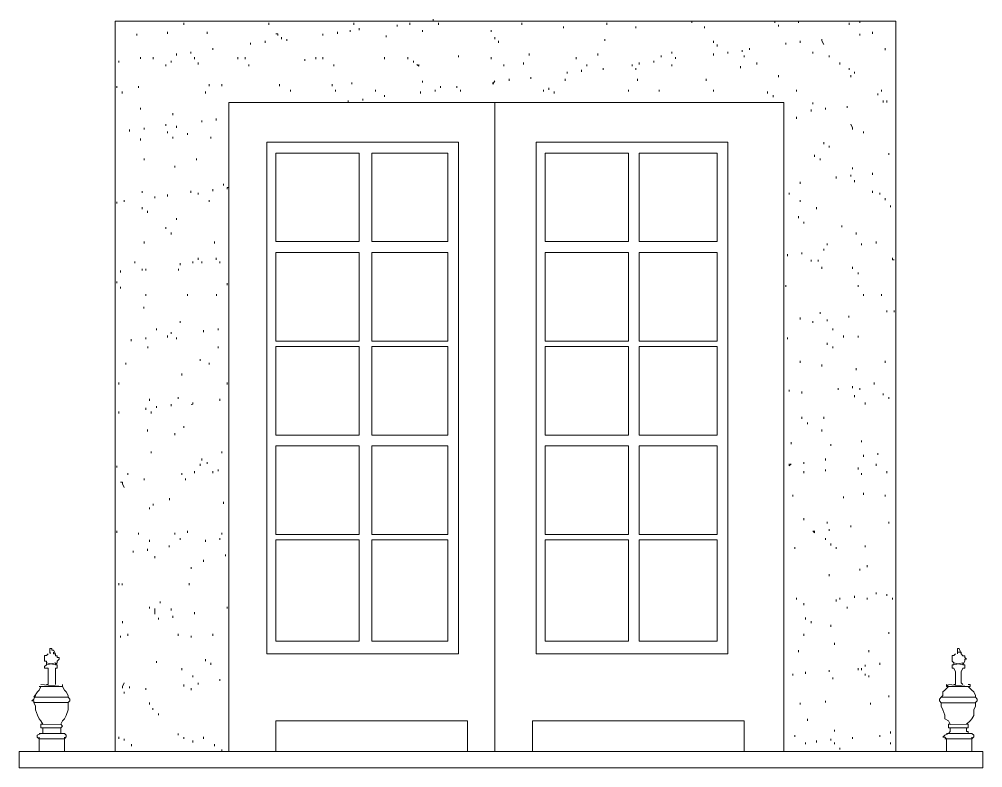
# Model space of a CAD drawing. Header units: millimetres. Extents: x -84511 to -57795, y -17083 to -534.
# Drawn here: x -73282 to -71254, y -7780 to -6206 of the extents above; entities that cross this region are included whole.
import ezdxf

# ---------------------------------------------------------------- set-up
doc = ezdxf.new("R2010")
doc.units = ezdxf.units.MM
doc.layers.add('A-POR-___-___-EXI', color=250, linetype='Continuous', lineweight=25)

msp = doc.modelspace()

# ---------------------------------------------------------------- linework, layer by layer
at = {"layer": 'A-POR-___-___-EXI', "color": 18, "lineweight": 9}
for p, q in [((-72935.5, -6217.1), (-72935.5, -6213.3)), ((-72756.7, -6217.1), (-72756.7, -6213.3)), ((-72577.9, -6217.1), (-72577.9, -6213.3)), ((-72486.7, -6220.9), (-72486.7, -6217.1)), ((-72460.1, -6217.1), (-72460.1, -6213.2)), ((-72410.6, -6209.5), (-72410.6, -6205.7)), ((-72399.2, -6217.1), (-72399.2, -6213.3)), ((-72224.2, -6217.1), (-72224.2, -6213.3)), ((-72136.7, -6224.6), (-72136.7, -6220.9)), ((-72045.5, -6217.1), (-72045.5, -6213.3)), ((-71984.6, -6224.6), (-71984.6, -6220.9)), ((-71866.7, -6213.3), (-71866.7, -6209.5)), ((-71840.1, -6224.6), (-71840.1, -6220.9)), ((-71691.8, -6213.3), (-71691.8, -6209.5)), ((-71684.1, -6220.9), (-71684.1, -6217.1)), ((-71642.3, -6213.3), (-71642.3, -6209.5)), ((-71535.7, -6217.1), (-71535.7, -6213.3)), ((-71513, -6213.3), (-71513, -6209.5)), ((-73034.5, -6239.9), (-73034.5, -6236.1)), ((-72969.8, -6236.1), (-72969.8, -6232.3)), ((-72886, -6236.1), (-72886, -6232.3)), ((-72730.1, -6247.5), (-72730.1, -6243.7)), ((-72642.7, -6239.9), (-72642.7, -6236.2)), ((-72612.2, -6236.2), (-72612.2, -6232.4)), ((-72585.5, -6232.3), (-72585.5, -6228.5)), ((-72566.6, -6228.5), (-72566.6, -6224.7)), ((-72509.5, -6243.7), (-72509.5, -6240)), ((-72433.4, -6232.3), (-72433.4, -6228.5)), ((-72288.9, -6232.3), (-72288.9, -6228.5)), ((-72281.3, -6247.5), (-72281.3, -6243.7)), ((-71513, -6239.9), (-71513, -6236.2)), ((-71486.4, -6236.2), (-71486.4, -6232.4)), ((-71436.9, -6228.5), (-71436.9, -6224.7)), ((-72794.8, -6259), (-72794.8, -6255.2)), ((-72764.4, -6255.2), (-72764.4, -6251.3)), ((-72718.8, -6251.3), (-72718.8, -6247.5)), ((-72273.6, -6255.1), (-72273.6, -6251.3)), ((-72049.3, -6251.4), (-72049.3, -6247.6)), ((-71821, -6255.1), (-71821, -6251.4)), ((-71813.4, -6262.7), (-71813.4, -6258.9)), ((-71668.8, -6259), (-71668.8, -6255.2)), ((-71638.5, -6255.2), (-71638.5, -6251.3)), ((-72950.7, -6281.8), (-72950.7, -6278)), ((-72920.4, -6278), (-72920.4, -6274.2)), ((-72874.6, -6270.3), (-72874.6, -6266.5)), ((-72357.3, -6285.6), (-72357.3, -6281.7)), ((-72209, -6281.7), (-72209, -6277.9)), ((-72064.5, -6281.7), (-72064.5, -6277.9)), ((-71931.3, -6285.5), (-71931.3, -6281.7)), ((-71908.5, -6277.9), (-71908.5, -6274.1)), ((-71821, -6281.8), (-71821, -6278)), ((-71790.7, -6278), (-71790.7, -6274.2)), ((-71760.2, -6274.1), (-71760.2, -6270.4)), ((-71756.4, -6285.5), (-71756.4, -6281.7)), ((-71744.9, -6270.3), (-71744.9, -6266.5)), ((-71611.8, -6277.9), (-71611.8, -6274.1)), ((-71577.6, -6285.5), (-71577.6, -6281.7)), ((-71459.7, -6270.4), (-71459.7, -6266.6)), ((-73072.5, -6297), (-73072.5, -6293.1)), ((-73026.8, -6289.3), (-73026.8, -6285.6)), ((-73000.2, -6289.4), (-73000.2, -6285.5)), ((-72973.6, -6304.5), (-72973.6, -6300.8)), ((-72962.1, -6297), (-72962.1, -6293.2)), ((-72912.7, -6289.4), (-72912.7, -6285.6)), ((-72905.1, -6300.8), (-72905.1, -6296.9)), ((-72821.5, -6289.4), (-72821.5, -6285.5)), ((-72806.2, -6289.4), (-72806.2, -6285.6)), ((-72798.7, -6304.5), (-72798.7, -6300.8)), ((-72680.7, -6293.1), (-72680.7, -6289.4)), ((-72657.9, -6289.4), (-72657.9, -6285.6)), ((-72642.7, -6289.4), (-72642.7, -6285.5)), ((-72619.9, -6304.5), (-72619.9, -6300.8)), ((-72513.3, -6289.4), (-72513.3, -6285.6)), ((-72463.9, -6289.4), (-72463.9, -6285.5)), ((-72452.4, -6296.9), (-72452.4, -6293.1)), ((-72288.9, -6289.4), (-72288.9, -6285.5)), ((-72262.3, -6304.5), (-72262.3, -6300.8)), ((-72220.4, -6300.8), (-72220.4, -6296.9)), ((-72110.1, -6289.4), (-72110.1, -6285.5)), ((-72087.3, -6304.5), (-72087.3, -6300.8)), ((-71992.2, -6304.5), (-71992.2, -6300.8)), ((-71977, -6300.8), (-71977, -6297)), ((-71946.5, -6297), (-71946.5, -6293.1)), ((-71908.5, -6304.5), (-71908.5, -6300.8)), ((-71900.9, -6289.3), (-71900.9, -6285.6)), ((-71764, -6308.4), (-71764, -6304.5)), ((-71729.7, -6300.8), (-71729.7, -6297)), ((-71554.8, -6300.8), (-71554.8, -6297)), ((-72129.1, -6319.8), (-72129.1, -6316)), ((-72098.7, -6316), (-72098.7, -6312.1)), ((-72053.1, -6312.1), (-72053.1, -6308.4)), ((-71984.5, -6312.2), (-71984.5, -6308.4)), ((-71684.1, -6327.4), (-71684.1, -6323.5)), ((-71535.7, -6312.2), (-71535.7, -6308.4)), ((-71531.9, -6327.4), (-71531.9, -6323.5)), ((-71524.4, -6319.8), (-71524.4, -6316)), ((-72882.3, -6346.5), (-72882.3, -6342.6)), ((-72855.6, -6346.4), (-72855.6, -6342.6)), ((-72733.9, -6346.5), (-72733.9, -6342.6)), ((-72623.6, -6346.4), (-72623.6, -6342.6)), ((-72581.8, -6342.6), (-72581.8, -6338.8)), ((-72433.4, -6338.8), (-72433.4, -6335)), ((-72250.8, -6335.1), (-72250.8, -6331.2)), ((-72205.2, -6331.2), (-72205.2, -6327.4)), ((-72132.9, -6335), (-72132.9, -6331.2)), ((-71980.7, -6335), (-71980.7, -6331.2)), ((-71836.2, -6335), (-71836.2, -6331.2)), ((-73076.2, -6350.2), (-73076.2, -6346.4)), ((-73064.9, -6361.6), (-73064.9, -6357.8)), ((-73030.7, -6350.2), (-73030.7, -6346.5)), ((-72889.9, -6361.6), (-72889.9, -6357.8)), ((-72711.1, -6357.8), (-72711.1, -6354)), ((-72616.1, -6357.8), (-72616.1, -6354)), ((-72532.3, -6357.8), (-72532.3, -6354)), ((-72513.3, -6369.2), (-72513.3, -6365.4)), ((-72437.3, -6361.7), (-72437.3, -6357.9)), ((-72406.8, -6357.9), (-72406.8, -6354.1)), ((-72395.5, -6350.2), (-72395.5, -6346.4)), ((-72361.2, -6350.2), (-72361.2, -6346.4)), ((-72353.5, -6357.8), (-72353.5, -6354)), ((-72178.6, -6357.8), (-72178.6, -6354)), ((-72167.2, -6354), (-72167.2, -6350.2)), ((-72155.8, -6361.7), (-72155.8, -6357.8)), ((-71999.8, -6357.8), (-71999.8, -6354)), ((-71935.1, -6357.8), (-71935.1, -6354)), ((-71821, -6357.8), (-71821, -6354)), ((-71706.9, -6361.6), (-71706.9, -6357.8)), ((-71695.5, -6369.3), (-71695.5, -6365.4)), ((-71646, -6357.8), (-71646, -6354)), ((-71474.9, -6365.4), (-71474.9, -6361.6)), ((-71467.2, -6357.8), (-71467.2, -6354)), ((-72589.4, -6380.7), (-72589.4, -6376.9)), ((-72559, -6376.9), (-72559, -6373)), ((-71611.8, -6384.4), (-71611.8, -6380.6)), ((-71463.5, -6380.7), (-71463.5, -6376.9)), ((-71455.8, -6380.6), (-71455.8, -6376.8)), ((-73026.8, -6395.8), (-73026.8, -6392)), ((-72958.4, -6407.3), (-72958.4, -6403.4)), ((-71615.7, -6399.7), (-71615.7, -6395.9)), ((-71585.2, -6395.9), (-71585.2, -6392)), ((-71539.6, -6392), (-71539.6, -6388.2)), ((-72973.6, -6430.1), (-72973.6, -6426.3)), ((-72897.5, -6422.5), (-72897.5, -6418.7)), ((-72867.1, -6418.7), (-72867.1, -6414.8)), ((-71646.1, -6414.9), (-71646.1, -6411.1)), ((-73049.7, -6441.5), (-73049.7, -6437.8)), ((-73019.2, -6437.8), (-73019.2, -6434)), ((-72969.8, -6445.3), (-72969.8, -6441.6)), ((-72950.8, -6433.9), (-72950.8, -6430)), ((-72927.9, -6449.2), (-72927.9, -6445.3)), ((-71505.3, -6445.3), (-71505.3, -6441.5)), ((-73026.8, -6460.5), (-73026.8, -6456.7)), ((-72958.3, -6456.7), (-72958.3, -6452.9)), ((-72878.5, -6456.7), (-72878.5, -6452.9)), ((-71589, -6468.2), (-71589, -6464.3)), ((-71577.7, -6475.8), (-71577.7, -6472)), ((-71452, -6491), (-71452, -6487.2)), ((-73019.2, -6502.4), (-73019.2, -6498.6)), ((-72908.9, -6502.4), (-72908.9, -6498.5)), ((-72840.4, -6502.4), (-72840.4, -6498.6)), ((-71608, -6494.8), (-71608, -6491)), ((-71596.6, -6502.4), (-71596.6, -6498.6)), ((-72954.6, -6517.6), (-72954.6, -6513.8)), ((-71528.2, -6521.4), (-71528.2, -6517.6)), ((-71638.5, -6551.9), (-71638.5, -6548)), ((-71562.4, -6540.4), (-71562.4, -6536.6)), ((-71531.9, -6536.6), (-71531.9, -6532.9)), ((-71524.4, -6548.1), (-71524.4, -6544.2)), ((-71486.3, -6532.9), (-71486.3, -6529)), ((-73023, -6570.9), (-73023, -6567.1)), ((-72920.4, -6570.8), (-72920.4, -6567)), ((-72874.7, -6567.1), (-72874.7, -6563.2)), ((-72851.8, -6555.6), (-72851.8, -6551.8)), ((-71486.3, -6570.9), (-71486.3, -6567)), ((-73061, -6589.8), (-73061, -6586)), ((-72996.4, -6582.3), (-72996.4, -6578.5)), ((-72969.8, -6578.5), (-72969.8, -6574.6)), ((-72905.1, -6574.7), (-72905.1, -6570.9)), ((-72882.2, -6589.8), (-72882.2, -6586)), ((-71661.3, -6574.7), (-71661.3, -6570.9)), ((-71638.5, -6589.8), (-71638.5, -6586)), ((-71471.1, -6574.7), (-71471.1, -6570.9)), ((-73076.2, -6593.6), (-73076.2, -6589.8)), ((-73023.1, -6605.1), (-73023.1, -6601.2)), ((-73011.6, -6612.7), (-73011.6, -6608.9)), ((-71604.2, -6605), (-71604.2, -6601.2)), ((-71448.3, -6601.2), (-71448.3, -6597.5)), ((-72950.8, -6627.8), (-72950.8, -6624.1)), ((-71642.3, -6624.1), (-71642.3, -6620.3)), ((-72973.6, -6646.9), (-72973.6, -6643.1)), ((-71630.9, -6635.5), (-71630.9, -6631.7)), ((-71551, -6643.1), (-71551, -6639.3)), ((-72962.2, -6658.3), (-72962.2, -6654.5)), ((-71672.7, -6658.3), (-71672.7, -6654.5)), ((-71520.6, -6658.3), (-71520.6, -6654.5)), ((-73019.2, -6677.3), (-73019.2, -6673.6)), ((-72870.9, -6677.3), (-72870.9, -6673.6)), ((-71589, -6692.5), (-71589, -6688.7)), ((-71581.5, -6681.1), (-71581.5, -6677.4)), ((-71509.1, -6681.2), (-71509.1, -6677.4)), ((-71478.7, -6677.4), (-71478.7, -6673.6)), ((-72905.1, -6711.6), (-72905.1, -6707.8)), ((-72867.1, -6711.5), (-72867.1, -6707.8)), ((-71665.1, -6704), (-71665.1, -6700.2)), ((-71634.7, -6700.2), (-71634.7, -6696.4)), ((-73038.2, -6719.2), (-73038.2, -6715.4)), ((-73023.1, -6734.4), (-73023.1, -6730.6)), ((-73015.4, -6734.4), (-73015.4, -6730.5)), ((-72946.9, -6734.4), (-72946.9, -6730.6)), ((-72943.1, -6723), (-72943.1, -6719.2)), ((-72916.5, -6719.2), (-72916.5, -6715.4)), ((-72897.6, -6719.1), (-72897.6, -6715.4)), ((-72859.4, -6719.2), (-72859.4, -6715.4)), ((-71615.7, -6715.4), (-71615.7, -6711.5)), ((-71600.5, -6715.4), (-71600.5, -6711.6)), ((-71592.9, -6730.5), (-71592.9, -6726.8)), ((-71528.2, -6730.6), (-71528.2, -6726.8)), ((-73068.7, -6738.3), (-73068.7, -6734.4)), ((-71516.7, -6742.1), (-71516.7, -6738.2)), ((-73076.2, -6761), (-73076.2, -6757.2)), ((-73068.7, -6772.4), (-73068.7, -6768.7)), ((-72844.3, -6764.9), (-72844.3, -6761)), ((-71668.9, -6768.7), (-71668.9, -6764.8)), ((-71516.8, -6768.7), (-71516.8, -6764.8)), ((-73015.4, -6787.6), (-73015.4, -6783.8)), ((-72927.9, -6787.6), (-72927.9, -6783.8)), ((-72867, -6787.6), (-72867, -6783.8)), ((-71505.3, -6787.6), (-71505.3, -6783.8)), ((-71467.2, -6787.7), (-71467.2, -6783.9)), ((-73019.3, -6814.3), (-73019.3, -6810.5)), ((-71596.7, -6825.7), (-71596.7, -6821.9)), ((-71535.8, -6833.4), (-71535.8, -6829.5)), ((-71455.9, -6821.9), (-71455.9, -6818.1)), ((-71440.7, -6821.9), (-71440.7, -6818.1)), ((-72943.1, -6844.7), (-72943.1, -6840.9)), ((-71638.5, -6837.1), (-71638.5, -6833.3)), ((-71611.8, -6844.7), (-71611.8, -6840.9)), ((-71581.4, -6840.9), (-71581.4, -6837.1)), ((-72992.6, -6859.9), (-72992.6, -6856.2)), ((-72962.2, -6867.6), (-72962.2, -6863.8)), ((-72893.7, -6863.7), (-72893.7, -6860)), ((-72863.2, -6860), (-72863.2, -6856.2)), ((-71569.9, -6859.9), (-71569.9, -6856.2)), ((-71547.1, -6875.2), (-71547.1, -6871.3)), ((-71516.8, -6875.2), (-71516.8, -6871.4)), ((-73045.9, -6882.8), (-73045.9, -6879)), ((-73015.4, -6879), (-73015.4, -6875.2)), ((-72950.7, -6878.9), (-72950.7, -6875.1)), ((-71665.1, -6878.9), (-71665.1, -6875.2)), ((-71581.4, -6890.4), (-71581.4, -6886.6)), ((-73011.5, -6898), (-73011.5, -6894.2)), ((-72863.2, -6898), (-72863.2, -6894.2)), ((-71570, -6897.9), (-71570, -6894.2)), ((-73057.2, -6932.3), (-73057.2, -6928.4)), ((-72901.3, -6924.5), (-72901.3, -6920.7)), ((-72882.2, -6932.3), (-72882.2, -6928.4)), ((-71638.5, -6928.4), (-71638.5, -6924.6)), ((-71592.8, -6936), (-71592.8, -6932.2)), ((-71459.7, -6928.4), (-71459.7, -6924.6)), ((-71436.9, -6928.3), (-71436.9, -6924.6)), ((-72939.3, -6955), (-72939.3, -6951.3)), ((-71520.5, -6943.7), (-71520.5, -6939.8)), ((-73072.5, -6974), (-73072.5, -6970.2)), ((-72844.3, -6974), (-72844.3, -6970.2)), ((-71482.5, -6974), (-71482.5, -6970.2)), ((-71661.3, -6989.2), (-71661.3, -6985.4)), ((-71634.7, -6993), (-71634.7, -6989.2)), ((-71558.6, -6985.5), (-71558.6, -6981.7)), ((-71528.1, -6981.7), (-71528.1, -6977.9)), ((-71512.9, -6985.4), (-71512.9, -6981.6)), ((-71463.5, -6996.8), (-71463.5, -6993.1)), ((-73007.8, -7008.2), (-73007.8, -7004.4)), ((-72947, -7004.5), (-72947, -7000.7)), ((-72859.4, -7008.2), (-72859.4, -7004.4)), ((-71524.3, -7000.7), (-71524.3, -6996.9)), ((-71501.5, -7015.9), (-71501.5, -7012)), ((-71452.1, -7004.4), (-71452.1, -7000.6)), ((-73072.5, -7035), (-73072.5, -7031.1)), ((-73015.4, -7027.3), (-73015.4, -7023.4)), ((-73004, -7034.9), (-73004, -7031.1)), ((-72992.6, -7023.5), (-72992.6, -7019.7)), ((-72962.1, -7019.7), (-72962.1, -7015.8)), ((-71634.7, -7046.2), (-71634.7, -7042.5)), ((-71623.2, -7057.7), (-71623.2, -7053.9)), ((-71589, -7046.3), (-71589, -7042.5)), ((-73011.6, -7072.9), (-73011.6, -7069.1)), ((-72935.6, -7065.3), (-72935.6, -7061.5)), ((-71592.9, -7072.9), (-71592.9, -7069.1)), ((-72954.5, -7080.5), (-72954.5, -7076.7)), ((-71509.1, -7095.8), (-71509.1, -7092)), ((-73004, -7118.6), (-73004, -7114.8)), ((-72855.7, -7118.6), (-72855.7, -7114.8)), ((-71657.4, -7099.6), (-71657.4, -7095.8)), ((-71573.8, -7103.3), (-71573.8, -7099.5)), ((-72897.6, -7133.8), (-72897.6, -7130)), ((-71585.2, -7133.8), (-71585.2, -7130)), ((-71505.3, -7126.2), (-71505.3, -7122.4)), ((-71474.9, -7122.4), (-71474.9, -7118.6)), ((-73076.3, -7149), (-73076.3, -7145.2)), ((-72901.3, -7145.2), (-72901.3, -7141.4)), ((-72886.1, -7141.4), (-72886.1, -7137.6)), ((-72863.2, -7156.7), (-72863.2, -7152.8)), ((-71630.8, -7141.4), (-71630.8, -7137.7)), ((-71585.2, -7156.6), (-71585.2, -7152.9)), ((-71516.7, -7152.8), (-71516.7, -7149)), ((-71478.7, -7145.2), (-71478.7, -7141.4)), ((-73053.5, -7164.2), (-73053.5, -7160.4)), ((-73019.2, -7175.6), (-73019.2, -7171.8)), ((-72939.3, -7164.2), (-72939.3, -7160.5)), ((-72931.8, -7175.7), (-72931.8, -7171.9)), ((-72912.7, -7160.5), (-72912.7, -7156.7)), ((-72874.7, -7160.4), (-72874.7, -7156.7)), ((-71630.9, -7160.4), (-71630.9, -7156.7)), ((-71509.2, -7164.2), (-71509.2, -7160.4)), ((-71455.9, -7160.4), (-71455.9, -7156.7)), ((-72965.9, -7217.5), (-72965.9, -7213.6)), ((-71653.6, -7209.8), (-71653.6, -7206)), ((-71547.1, -7213.6), (-71547.1, -7209.8)), ((-71505.3, -7206), (-71505.3, -7202.3)), ((-71459.7, -7209.9), (-71459.7, -7206)), ((-73007.8, -7236.5), (-73007.8, -7232.7)), ((-73000.2, -7228.8), (-73000.2, -7225.1)), ((-72851.9, -7225.1), (-72851.9, -7221.3)), ((-71630.9, -7259.3), (-71630.9, -7255.5)), ((-71581.4, -7266.9), (-71581.4, -7263.1)), ((-71531.9, -7274.5), (-71531.9, -7270.7)), ((-71452, -7266.9), (-71452, -7263.2)), ((-73076.3, -7285.9), (-73076.3, -7282.1)), ((-73030.6, -7289.7), (-73030.6, -7285.9)), ((-72954.5, -7289.8), (-72954.5, -7285.9)), ((-72943.2, -7301.1), (-72943.2, -7297.3)), ((-72927.9, -7285.9), (-72927.9, -7282.1)), ((-72859.4, -7301.2), (-72859.4, -7297.3)), ((-72855.7, -7289.7), (-72855.7, -7285.9)), ((-71585.2, -7301.2), (-71585.2, -7297.4)), ((-71577.6, -7282.2), (-71577.6, -7278.4)), ((-73007.8, -7305), (-73007.8, -7301.2)), ((-72966, -7316.3), (-72966, -7312.6)), ((-72889.9, -7305), (-72889.9, -7301.2)), ((-71649.9, -7320.2), (-71649.9, -7316.4)), ((-71573.8, -7312.6), (-71573.8, -7308.8)), ((-71562.4, -7320.2), (-71562.4, -7316.4)), ((-71501.5, -7316.4), (-71501.5, -7312.6)), ((-73042, -7327.8), (-73042, -7324)), ((-73011.6, -7324), (-73011.6, -7320.2)), ((-72996.4, -7339.2), (-72996.4, -7335.4)), ((-72848, -7335.4), (-72848, -7331.5)), ((-72920.3, -7362), (-72920.3, -7358.3)), ((-72893.7, -7346.9), (-72893.7, -7343)), ((-71497.7, -7358.3), (-71497.7, -7354.4)), ((-71577.6, -7377.2), (-71577.6, -7373.4)), ((-71513, -7365.8), (-71513, -7362)), ((-73072.5, -7396.3), (-73072.5, -7392.4)), ((-73064.9, -7396.3), (-73064.9, -7392.5)), ((-72924.1, -7396.3), (-72924.1, -7392.4)), ((-71524.3, -7422.9), (-71524.3, -7419)), ((-71478.7, -7415.2), (-71478.7, -7411.5)), ((-71455.9, -7419.1), (-71455.9, -7415.3)), ((-72985, -7434.4), (-72985, -7430.5)), ((-71646, -7426.7), (-71646, -7422.8)), ((-71630.8, -7438.2), (-71630.8, -7434.3)), ((-71562.4, -7430.5), (-71562.4, -7426.7)), ((-71554.8, -7426.7), (-71554.8, -7422.9)), ((-71497.7, -7426.7), (-71497.7, -7422.8)), ((-71444.4, -7426.6), (-71444.4, -7422.9)), ((-73007.8, -7445.7), (-73007.8, -7441.9)), ((-72962.2, -7449.5), (-72962.2, -7445.7)), ((-72912.7, -7457.1), (-72912.7, -7453.3)), ((-72844.2, -7445.7), (-72844.2, -7441.9)), ((-71539.6, -7445.7), (-71539.6, -7441.9)), ((-73064.8, -7476.1), (-73064.8, -7472.3)), ((-72988.8, -7468.5), (-72988.8, -7464.8)), ((-72958.3, -7464.8), (-72958.3, -7461)), ((-71627, -7468.6), (-71627, -7464.7)), ((-71615.7, -7476.1), (-71615.7, -7472.4)), ((-71573.8, -7483.8), (-71573.8, -7479.9)), ((-73053.5, -7502.8), (-73053.5, -7499)), ((-72947, -7502.7), (-72947, -7498.9)), ((-72874.7, -7502.8), (-72874.7, -7499)), ((-71630.9, -7502.8), (-71630.9, -7499)), ((-71452.1, -7499), (-71452.1, -7495.1)), ((-73068.6, -7506.5), (-73068.6, -7502.8)), ((-72920.3, -7506.5), (-72920.3, -7502.8)), ((-71566.1, -7521.8), (-71566.1, -7518)), ((-71642.2, -7537), (-71642.2, -7533.2)), ((-71493.9, -7537), (-71493.9, -7533.2)), ((-73224.6, -7563.6), (-73224.6, -7559.8)), ((-72992.6, -7559.8), (-72992.6, -7556.1)), ((-72889.9, -7556), (-72889.9, -7552.2)), ((-72878.4, -7563.6), (-72878.4, -7559.8)), ((-72840.4, -7556.1), (-72840.4, -7552.2)), ((-71471, -7563.7), (-71471, -7559.9)), ((-71315.1, -7563.6), (-71315.1, -7559.8)), ((-72939.4, -7575), (-72939.4, -7571.2)), ((-71627, -7582.7), (-71627, -7578.8)), ((-71577.6, -7578.8), (-71577.6, -7575)), ((-71516.8, -7575), (-71516.8, -7571.2)), ((-71509.2, -7575), (-71509.2, -7571.3)), ((-71501.5, -7567.4), (-71501.5, -7563.7)), ((-72916.5, -7590.2), (-72916.5, -7586.4)), ((-72905.2, -7605.5), (-72905.2, -7601.7)), ((-72859.4, -7597.8), (-72859.4, -7594)), ((-71672.7, -7590.2), (-71672.7, -7586.5)), ((-71653.6, -7586.5), (-71653.6, -7582.7)), ((-71570, -7594.1), (-71570, -7590.3)), ((-71501.5, -7586.4), (-71501.5, -7582.6)), ((-71493.9, -7590.2), (-71493.9, -7586.5)), ((-73061, -7624.5), (-73061, -7620.6)), ((-73049.7, -7613.1), (-73049.7, -7609.2)), ((-73015.4, -7616.8), (-73015.4, -7613.1)), ((-72935.5, -7609.3), (-72935.5, -7605.5)), ((-72920.3, -7616.9), (-72920.3, -7613)), ((-71672.7, -7635.9), (-71672.7, -7632.1)), ((-71585.2, -7643.5), (-71585.2, -7639.6)), ((-71452.1, -7632.1), (-71452.1, -7628.2)), ((-73007.8, -7647.3), (-73007.8, -7643.5)), ((-73000.3, -7658.7), (-73000.3, -7654.9)), ((-71638.5, -7647.2), (-71638.5, -7643.6)), ((-71490.2, -7647.2), (-71490.2, -7643.6)), ((-72988.7, -7670.1), (-72988.7, -7666.3)), ((-71623.2, -7681.5), (-71623.2, -7677.7)), ((-71566.1, -7704.3), (-71566.1, -7700.5)), ((-73072.4, -7719.6), (-73072.4, -7715.7)), ((-73061.1, -7723.4), (-73061.1, -7719.6)), ((-72947, -7712), (-72947, -7708.1)), ((-72935.5, -7719.6), (-72935.5, -7715.8)), ((-72916.5, -7727.2), (-72916.5, -7723.4)), ((-72893.7, -7719.6), (-72893.7, -7715.7)), ((-71649.8, -7715.7), (-71649.8, -7712)), ((-71604.2, -7727.2), (-71604.2, -7723.4)), ((-71573.7, -7723.4), (-71573.7, -7719.5)), ((-71528.1, -7719.5), (-71528.1, -7715.8)), ((-71471.1, -7715.7), (-71471.1, -7712)), ((-71448.2, -7708.2), (-71448.2, -7704.4)), ((-73045.8, -7734.8), (-73045.8, -7731)), ((-72870.8, -7734.8), (-72870.8, -7731)), ((-72855.6, -7746.2), (-72855.6, -7742.3)), ((-71627, -7731), (-71627, -7727.2)), ((-71566.1, -7730.9), (-71566.1, -7727.1)), ((-71554.8, -7742.4), (-71554.8, -7738.6)), ((-71448.2, -7731), (-71448.2, -7727.2))]:
    msp.add_line(p, q, dxfattribs=at)
at = {"layer": 'A-POR-___-___-EXI', "color": 18, "lineweight": 9, "flags": 128}
for points in [[(-71436.9, -7746.2), (-71436.9, -6209.5), (-73080, -6209.5), (-71436.9, -6209.5), (-71436.9, -7746.2)], [(-72737.7, -6239.9), (-72737.7, -6236.1), (-72741.6, -6236.1)], [(-71589, -6258.9), (-71592.8, -6251.3), (-71592.8, -6247.5)], [(-72444.9, -6300.8), (-72441.1, -6304.5), (-72441.1, -6300.8)], [(-72281.3, -6335.1), (-72285.1, -6342.6), (-72285.1, -6338.8)], [(-71672.7, -7746.2), (-71672.7, -6380.7), (-72840.4, -6380.7), (-71672.6, -6380.7), (-71672.6, -7746.2)], [(-71528.1, -6437.7), (-71528.1, -6433.9), (-71532, -6426.3)], [(-72540, -6673.6), (-72380.2, -6673.6), (-72380.2, -6487.2), (-72540, -6487.2), (-72380.2, -6487.2), (-72380.2, -6673.6), (-72540, -6673.6), (-72540, -6487.1), (-72540, -6673.6)], [(-71999.8, -6673.5), (-72174.8, -6673.5), (-72174.8, -6487.1), (-71999.8, -6487.1), (-71999.8, -6673.6), (-72174.8, -6673.6), (-72174.8, -6487.1), (-71999.8, -6487.1), (-71999.8, -6673.6)], [(-72844.3, -6563.3), (-72844.3, -6559.5), (-72840.5, -6559.4)], [(-71459.7, -6582.2), (-71459.7, -6586), (-71459.7, -6582.2)], [(-72566.6, -6882.7), (-72741.5, -6882.7), (-72741.5, -6696.3), (-72566.6, -6696.3), (-72566.6, -6882.8), (-72741.5, -6882.8), (-72741.5, -6696.3), (-72566.6, -6696.3), (-72566.6, -6882.8)], [(-71977, -6882.7), (-71977, -6696.4), (-71977, -6882.8), (-71813.4, -6882.8), (-71813.4, -6696.4), (-71977, -6696.4), (-71813.4, -6696.4), (-71813.4, -6882.8), (-71977, -6882.8)], [(-71440.7, -6711.5), (-71444.5, -6711.6), (-71444.5, -6707.7)], [(-72969.8, -6871.3), (-72969.8, -6875.2), (-72969.8, -6871.3)], [(-72540, -7080.5), (-72540, -6894.2), (-72540, -7080.6), (-72380.2, -7080.6), (-72380.2, -6894.2), (-72540, -6894.2), (-72380.2, -6894.2), (-72380.2, -7080.6), (-72540, -7080.6)], [(-72920.3, -7015.9), (-72916.5, -7015.8), (-72916.5, -7012.1)], [(-72566.5, -7103.4), (-72566.5, -7289.8), (-72566.5, -7103.3), (-72741.5, -7103.3), (-72741.5, -7289.7), (-72566.6, -7289.7), (-72741.5, -7289.7), (-72741.5, -7103.3), (-72566.6, -7103.3)], [(-71999.8, -7289.7), (-72174.8, -7289.7), (-72174.8, -7103.3), (-71999.8, -7103.3), (-71999.8, -7289.7), (-72174.8, -7289.7), (-72174.8, -7103.3), (-71999.8, -7103.3), (-71999.8, -7289.8)], [(-71657.5, -7141.4), (-71661.3, -7145.2), (-71661.3, -7141.4)], [(-73061.1, -7190.9), (-73064.8, -7183.3), (-73064.8, -7179.5), (-73068.7, -7179.4)], [(-71611.9, -7282.2), (-71608, -7286), (-71608, -7282.2)], [(-72566.6, -7301.2), (-72566.6, -7514.2), (-72566.6, -7301.1), (-72741.5, -7301.1), (-72741.5, -7514.2), (-72566.6, -7514.2), (-72741.5, -7514.2), (-72741.5, -7301.1), (-72566.6, -7301.1)], [(-71999.8, -7514.2), (-72174.8, -7514.2), (-72174.8, -7301.1), (-71999.8, -7301.1), (-71999.8, -7514.2), (-72174.8, -7514.2), (-72174.8, -7301.1), (-71999.8, -7301.1), (-71999.8, -7514.2)], [(-72996.4, -7457.1), (-72996.4, -7449.5), (-72996.4, -7445.7)], [(-73220.8, -7540.8), (-73224.6, -7544.6), (-73228.5, -7544.6), (-73228.5, -7555.9), (-73224.6, -7555.9), (-73224.6, -7559.8), (-73205.6, -7563.6), (-73205.6, -7559.8), (-73224.6, -7563.6), (-73228.4, -7567.4), (-73228.4, -7571.3), (-73220.8, -7571.2), (-73220.8, -7578.8), (-73220.8, -7601.6), (-73220.8, -7605.5), (-73224.6, -7605.5)], [(-73205.6, -7605.5), (-73205.6, -7601.6), (-73205.6, -7578.9), (-73205.6, -7571.2), (-73201.8, -7571.2), (-73201.8, -7563.6), (-73205.6, -7563.6), (-73201.8, -7559.8), (-73201.8, -7556), (-73198, -7552.2), (-73198, -7548.3), (-73201.8, -7548.3), (-73201.8, -7544.7), (-73205.6, -7544.7), (-73205.6, -7540.8), (-73209.4, -7533.2), (-73213.2, -7533.2), (-73213.2, -7529.3), (-73217.1, -7529.3), (-73217.1, -7537), (-73217, -7540.8), (-73217, -7537)], [(-73209.4, -7537), (-73209.4, -7540.8), (-73205.6, -7540.8)], [(-71311.3, -7540.8), (-71315.2, -7544.6), (-71319, -7544.6), (-71319, -7555.9), (-71315.2, -7559.8), (-71296.2, -7563.6), (-71296.2, -7559.8), (-71315.1, -7563.6), (-71319, -7563.6), (-71319, -7571.3), (-71315.2, -7571.2), (-71311.3, -7578.8), (-71311.3, -7601.6), (-71311.3, -7605.5), (-71315.1, -7605.5)], [(-71296.1, -7605.5), (-71299.9, -7601.6), (-71299.9, -7578.9), (-71296.1, -7571.2), (-71292.3, -7571.2), (-71292.3, -7563.6), (-71296.1, -7563.6), (-71292.3, -7556), (-71292.3, -7552.2), (-71288.5, -7552.2), (-71292.3, -7548.3), (-71292.3, -7544.7), (-71296.1, -7544.7), (-71299.9, -7540.8), (-71303.7, -7529.3), (-71307.6, -7529.3), (-71307.6, -7537), (-71307.5, -7540.8), (-71307.5, -7537), (-71299.9, -7537), (-71299.9, -7540.8)], [(-73064.8, -7613), (-73064.8, -7609.2), (-73061.1, -7601.6)], [(-73236, -7605.5), (-73190.4, -7609.3), (-73236, -7609.3), (-73239.9, -7609.3), (-73236.1, -7609.3), (-73239.8, -7616.9), (-73243.6, -7620.6), (-73251.2, -7632.1), (-73247.4, -7628.3), (-73251.2, -7635.9), (-73255.1, -7639.7), (-73251.2, -7639.7), (-73251.2, -7643.5), (-73178.9, -7643.5)], [(-73251.3, -7632.1), (-73179, -7632.1), (-73179, -7628.3), (-73182.8, -7620.6), (-73186.6, -7616.9), (-73190.4, -7609.3), (-73190.4, -7605.4)], [(-71269.4, -7643.6), (-71341.8, -7643.6), (-71345.6, -7639.7), (-71345.6, -7635.9), (-71341.8, -7632.1), (-71338, -7628.3), (-71338, -7620.6), (-71334.1, -7616.9), (-71326.6, -7609.3), (-71330.4, -7605.5), (-71330.4, -7609.3), (-71326.6, -7609.3), (-71284.7, -7609.3), (-71326.5, -7605.5)], [(-71269.5, -7632.1), (-71269.5, -7628.3), (-71273.3, -7620.6), (-71277.1, -7616.9), (-71284.7, -7609.3), (-71280.9, -7609.3), (-71280.9, -7605.4), (-71284.7, -7605.4)], [(-73194.2, -7689.1), (-73190.4, -7681.5), (-73186.6, -7677.7), (-73182.7, -7670.2), (-73179, -7658.7), (-73179, -7643.5), (-73175.2, -7639.7), (-73175.2, -7635.9), (-73179, -7632)], [(-71288.5, -7689.1), (-71280.9, -7681.5), (-71277, -7677.7), (-71273.3, -7670.2), (-71273.3, -7658.7), (-71269.5, -7651.2), (-71269.5, -7643.5), (-71265.7, -7639.7), (-71265.7, -7635.9), (-71269.5, -7632), (-71341.8, -7632)], [(-73251.2, -7643.5), (-73247.4, -7651.1), (-73247.4, -7658.7), (-73243.6, -7670.1), (-73239.8, -7677.8), (-73236.1, -7681.5), (-73232.3, -7689.1), (-73236, -7689.1), (-73236, -7696.8), (-73232.2, -7696.8), (-73194.2, -7696.7)], [(-71341.8, -7643.5), (-71341.8, -7651.1), (-71338, -7658.7), (-71334.1, -7670.1), (-71334.1, -7677.8), (-71326.6, -7681.5), (-71322.8, -7689.1), (-71326.6, -7689.1), (-71326.6, -7696.8), (-71322.7, -7696.8)], [(-72338.4, -7746.2), (-72338.4, -7681.6), (-72741.5, -7681.6), (-72741.5, -7746.2), (-72741.5, -7681.6), (-72338.3, -7681.6), (-72338.3, -7746.2)], [(-72201.4, -7681.5), (-71756.4, -7681.5), (-72201.4, -7681.5), (-72201.4, -7746.1), (-72201.4, -7681.5)], [(-73239.8, -7708.2), (-73186.6, -7708.2), (-73182.8, -7711.9), (-73182.8, -7715.7), (-73186.6, -7719.6), (-73186.6, -7715.8), (-73186.6, -7746.2), (-73239.8, -7746.2), (-73239.8, -7719.6), (-73243.7, -7715.8), (-73243.7, -7712), (-73236, -7708.2), (-73232.2, -7708.2), (-73232.2, -7696.7)], [(-73232.2, -7689.2), (-73194.2, -7689.1), (-73190.4, -7692.9), (-73194.2, -7696.8), (-73194.2, -7708.2), (-73190.4, -7708.2)], [(-71330.4, -7708.2), (-71277.1, -7708.2), (-71273.3, -7711.9), (-71273.3, -7715.7), (-71277.1, -7719.6), (-71277.1, -7715.8), (-71277.1, -7746.2), (-71330.4, -7746.2), (-71330.4, -7719.6), (-71334.2, -7715.8), (-71338, -7715.8), (-71334.2, -7712), (-71326.6, -7708.2), (-71322.7, -7704.3), (-71322.7, -7696.7), (-71288.6, -7696.7)], [(-71322.7, -7689.2), (-71288.5, -7689.1), (-71284.7, -7689.1), (-71284.7, -7696.8), (-71288.5, -7696.8), (-71288.5, -7704.4), (-71284.7, -7704.4), (-71284.7, -7708.2)], [(-73239.8, -7719.6), (-73186.6, -7719.6), (-73239.8, -7719.6), (-73239.8, -7715.8)], [(-71330.4, -7719.6), (-71277.1, -7719.6), (-71330.4, -7719.6), (-71334.2, -7719.6)], [(-71254.3, -7780.4), (-73281.7, -7780.4), (-71254.3, -7780.4), (-71254.3, -7746.2), (-73281.7, -7746.2), (-71254.3, -7746.2), (-71254.3, -7780.4)]]:
    msp.add_lwpolyline(points, dxfattribs=at)
for points in [[(-73080, -7746.2), (-73080, -6209.5)], [(-72840.4, -7746.2), (-72840.4, -6380.7)], [(-72281.3, -7746.2), (-72281.3, -6380.7)], [(-72357.4, -7540.8), (-72357.4, -6464.4), (-72760.6, -6464.4), (-72760.6, -7540.8), (-72357.4, -7540.8), (-72357.4, -6464.4), (-72760.6, -6464.4), (-72760.6, -7540.8)], [(-71790.6, -7540.8), (-71790.6, -6464.4), (-72193.8, -6464.4), (-72193.8, -7540.8), (-71790.6, -7540.8), (-71790.6, -6464.4), (-72193.8, -6464.4), (-72193.8, -7540.8)], [(-72566.6, -6487.1), (-72741.5, -6487.1), (-72741.5, -6673.5), (-72566.6, -6673.5), (-72566.6, -6487.1), (-72566.6, -6673.6), (-72741.5, -6673.6), (-72741.5, -6487.1)], [(-71977, -6673.6), (-71977, -6487.2), (-71977, -6673.6), (-71813.4, -6673.6), (-71813.4, -6487.2), (-71977, -6487.2), (-71813.4, -6487.2), (-71813.4, -6673.6)], [(-72540, -6882.8), (-72380.2, -6882.8), (-72380.2, -6696.4), (-72540, -6696.4), (-72380.2, -6696.4), (-72380.2, -6882.8), (-72540, -6882.8), (-72540, -6696.4)], [(-71999.8, -6696.3), (-72174.8, -6696.3), (-72174.8, -6882.7), (-71999.8, -6882.7), (-71999.8, -6696.4), (-71999.8, -6882.8), (-72174.8, -6882.8), (-72174.8, -6696.3)], [(-72566.6, -7080.5), (-72566.6, -6894.1), (-72741.5, -6894.1), (-72741.5, -7080.5), (-72566.6, -7080.5), (-72566.6, -6894.1), (-72741.5, -6894.1), (-72741.5, -7080.5)], [(-71999.8, -7080.5), (-71999.8, -6894.1), (-72174.8, -6894.1), (-72174.8, -7080.5), (-71999.8, -7080.5), (-71999.8, -6894.1), (-72174.8, -6894.1), (-72174.8, -7080.5)], [(-71977, -7080.6), (-71813.4, -7080.6), (-71813.4, -6894.2), (-71977, -6894.2), (-71977, -7080.6), (-71977, -6894.2), (-71813.4, -6894.2), (-71813.4, -7080.6)], [(-72540, -7289.8), (-72540, -7103.4), (-72540, -7289.8), (-72380.2, -7289.8), (-72380.2, -7103.4), (-72540, -7103.4), (-72380.2, -7103.4), (-72380.2, -7289.8)], [(-71977, -7289.8), (-71977, -7103.4), (-71977, -7289.8), (-71813.4, -7289.8), (-71813.4, -7103.4), (-71977, -7103.4), (-71813.4, -7103.4), (-71813.4, -7289.8)], [(-72540, -7514.2), (-72380.2, -7514.2), (-72380.2, -7301.1), (-72540, -7301.1), (-72380.2, -7301.1), (-72380.2, -7514.2), (-72540, -7514.2), (-72540, -7301.2)], [(-71813.4, -7301.2), (-71977, -7301.2), (-71977, -7514.2), (-71813.4, -7514.2), (-71813.4, -7301.2), (-71813.4, -7514.2), (-71977, -7514.2), (-71977, -7301.2)], [(-71756.4, -7681.5), (-71756.4, -7746.1)], [(-73281.7, -7746.1), (-73281.7, -7780.4)]]:
    msp.add_lwpolyline(points, close=True, dxfattribs=at)

doc.saveas('drawing.dxf')
